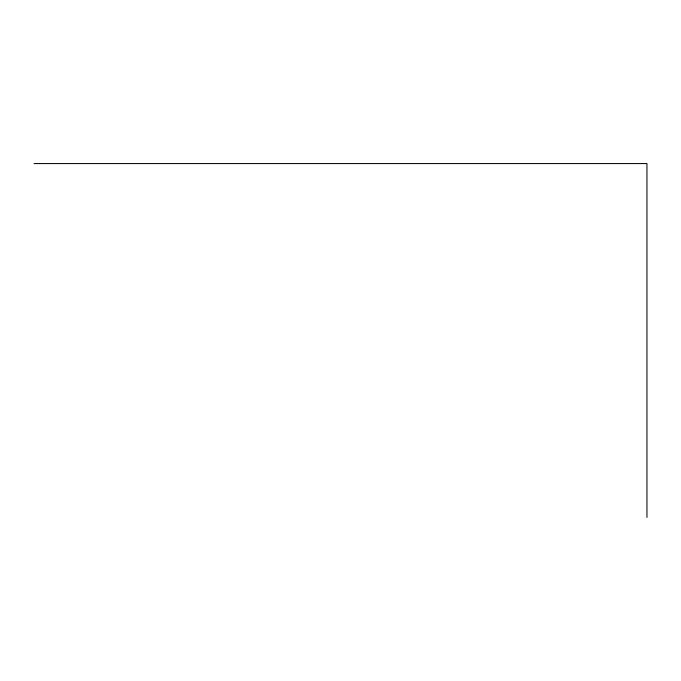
<?xml version="1.0" encoding="UTF-8"?>
<svg xmlns="http://www.w3.org/2000/svg" width="681" height="681" viewBox="0 0 681 681"><rect width="100%" height="100%" fill="white"/><g stroke="black" fill="none" stroke-linecap="round" stroke-linejoin="round"><path stroke-width="1.02" d="M34.05 163.576L646.95 163.576L646.95 517.424"/></g></svg>
